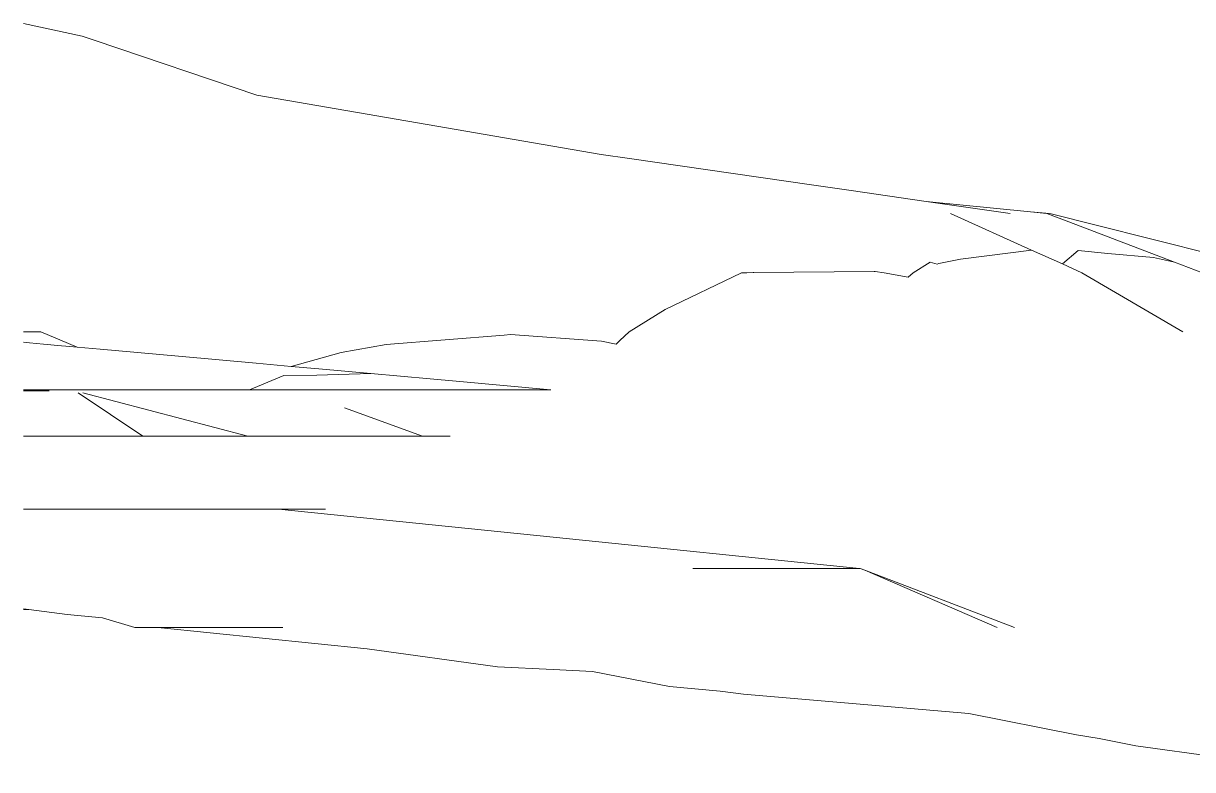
# Model space of a CAD drawing. Header units: metres. Extents: x 78 to 178, y -74 to 157.
# Drawn here: x 78.45 to 98.23, y -60.14 to -47.52 of the extents above; entities that cross this region are included whole.
import ezdxf

# ---------------------------------------------------------------- set-up
doc = ezdxf.new("R2010")
doc.units = ezdxf.units.M
doc.layers.add('01_Fina', color=252, linetype='Continuous', lineweight=15)

msp = doc.modelspace()

# ---------------------------------------------------------------- linework, layer by layer
at = {"layer": '01_Fina'}
for p, q in [((78.45222, -47.5193), (79.44949, -47.73469)), ((79.66741, -47.80856), (79.44949, -47.73469)), ((82.39949, -48.73469), (79.66741, -47.80856)), ((82.39949, -48.73469), (85.44741, -49.25749)), ((85.44741, -49.25749), (88.22949, -49.73469)), ((88.70741, -49.80376), (88.22949, -49.73469)), ((91.78741, -50.24884), (88.70741, -49.80376)), ((92.45741, -50.34566), (91.78741, -50.24884)), ((93.72883, -50.52939), (92.45741, -50.34566)), ((95.14949, -50.73469), (93.72883, -50.52939)), ((93.72883, -50.52939), (95.49184, -50.70676)), ((94.13949, -50.73469), (95.5104, -51.35222)), ((95.49184, -50.70676), (95.81949, -50.73469)), ((95.49184, -50.70676), (95.76949, -50.73469)), ((96.25653, -50.91988), (95.76949, -50.73469)), ((95.81949, -50.73469), (96.64908, -50.94261)), ((97.93055, -51.55639), (96.25653, -50.91988)), ((96.64908, -50.94261), (97.49741, -51.15522)), ((97.49741, -51.15522), (99.48155, -51.6525)), ((94.30915, -51.50589), (95.5104, -51.35222)), ((95.5104, -51.35222), (96.03269, -51.58749)), ((96.03269, -51.58749), (96.29768, -51.36207)), ((96.29768, -51.36207), (96.79781, -51.41301)), ((96.79781, -51.41301), (97.57364, -51.48058)), ((93.50589, -51.73469), (93.79461, -51.55593)), ((93.79461, -51.55593), (93.91423, -51.58989)), ((93.91423, -51.58989), (93.93959, -51.58081)), ((93.93959, -51.58081), (94.30915, -51.50589)), ((96.03269, -51.58749), (96.35949, -51.73469)), ((97.57364, -51.48058), (97.93055, -51.55639)), ((98.39949, -51.73469), (97.93055, -51.55639)), ((89.30923, -52.35878), (90.59959, -51.737)), ((90.59959, -51.737), (90.69056, -51.73469)), ((90.69056, -51.73469), (90.80088, -51.73185)), ((90.80088, -51.73185), (90.80565, -51.73199)), ((90.80565, -51.73199), (90.80864, -51.73175)), ((90.80864, -51.73175), (92.84903, -51.71349)), ((92.84903, -51.71349), (92.86612, -51.71506)), ((92.86612, -51.71506), (93.01482, -51.73469)), ((93.01482, -51.73469), (93.41959, -51.81066)), ((93.41959, -51.81066), (93.50589, -51.73469)), ((96.35949, -51.73469), (98.06949, -52.73469)), ((88.70209, -52.73469), (89.30923, -52.35878)), ((78.66949, -52.73469), (78.45222, -52.73469)), ((78.74949, -52.73469), (78.66949, -52.73469)), ((79.21483, -52.93104), (78.74949, -52.73469)), ((84.58781, -52.95044), (86.58792, -52.79334)), ((86.58792, -52.79334), (86.69573, -52.7814)), ((86.69573, -52.7814), (88.23583, -52.89479)), ((88.54077, -52.8796), (88.70209, -52.73469)), ((78.55802, -52.92088), (78.45222, -52.91136)), ((78.79324, -52.94205), (78.55802, -52.92088)), ((79.09657, -52.96935), (78.79324, -52.94205)), ((79.16917, -52.97589), (79.09657, -52.96935)), ((79.36233, -52.99327), (79.16917, -52.97589)), ((79.36233, -52.99327), (79.21483, -52.93104)), ((79.75038, -53.0282), (79.36233, -52.99327)), ((83.82641, -53.08731), (84.58781, -52.95044)), ((88.23583, -52.89479), (88.47959, -52.9439)), ((88.47959, -52.9439), (88.54077, -52.8796)), ((81.07595, -53.14752), (79.75038, -53.0282)), ((82.39098, -53.26588), (81.07595, -53.14752)), ((82.98068, -53.31896), (83.82641, -53.08731)), ((82.98068, -53.31896), (82.39098, -53.26588)), ((83.45105, -53.3613), (82.98068, -53.31896)), ((84.33177, -53.44057), (83.45105, -53.3613)), ((82.27621, -53.71469), (82.85859, -53.47083)), ((82.85859, -53.47083), (83.41439, -53.46517)), ((83.41439, -53.46517), (84.33177, -53.44057)), ((85.33676, -53.53103), (84.33177, -53.44057)), ((85.77219, -53.57022), (85.33676, -53.53103)), ((87.37729, -53.71469), (85.77219, -53.57022)), ((78.45222, -53.71469), (82.27621, -53.71469)), ((78.45222, -53.73469), (78.88585, -53.73469)), ((79.37858, -53.76742), (80.4756, -54.49877)), ((79.45855, -53.76848), (82.24826, -54.49877)), ((85.73369, -53.71469), (82.27621, -53.71469)), ((85.77989, -53.71469), (85.73369, -53.71469)), ((87.37729, -53.71469), (85.77989, -53.71469)), ((83.88696, -54.01844), (85.20306, -54.49877)), ((78.54335, -54.49877), (78.45222, -54.49877)), ((78.97038, -54.49877), (78.54335, -54.49877)), ((80.4756, -54.49877), (78.97038, -54.49877)), ((82.24826, -54.49877), (80.4756, -54.49877)), ((82.70595, -54.49877), (82.24826, -54.49877)), ((84.76896, -54.49877), (82.70595, -54.49877)), ((85.20306, -54.49877), (84.76896, -54.49877)), ((85.67019, -54.49877), (85.20306, -54.49877)), ((78.45222, -55.73469), (81.52949, -55.73469)), ((81.52949, -55.73469), (82.67949, -55.73469)), ((82.67949, -55.73469), (82.76949, -55.73469)), ((82.76949, -55.73469), (87.41404, -56.20718)), ((83.56229, -55.73469), (82.76949, -55.73469)), ((87.41404, -56.20718), (92.59949, -56.73469)), ((89.77949, -56.73469), (92.11949, -56.73469)), ((92.59949, -56.73469), (92.11949, -56.73469)), ((92.60949, -56.73469), (92.59949, -56.73469)), ((92.60949, -56.73469), (92.68682, -56.76803)), ((92.68682, -56.76803), (95.21949, -57.73469)), ((92.68682, -56.76803), (94.92949, -57.73469)), ((78.45222, -57.41884), (78.54356, -57.43079)), ((78.45222, -57.43079), (78.54356, -57.43079)), ((78.54356, -57.43079), (79.19186, -57.51561)), ((79.19186, -57.51561), (79.78897, -57.57217)), ((79.78897, -57.57217), (80.3379, -57.73469)), ((80.3379, -57.73469), (80.72842, -57.73469)), ((80.72842, -57.73469), (84.26793, -58.0945)), ((80.72842, -57.73469), (80.85949, -57.73469)), ((80.85949, -57.73469), (82.83949, -57.73469)), ((84.26793, -58.0945), (86.4755, -58.40063)), ((86.4755, -58.40063), (87.41404, -58.4464)), ((87.41404, -58.4464), (88.08214, -58.47899)), ((88.08214, -58.47899), (89.38602, -58.73469)), ((89.38602, -58.73469), (90.23932, -58.81072)), ((90.23932, -58.81072), (90.63746, -58.86348)), ((90.63746, -58.86348), (94.44636, -59.19197)), ((94.44636, -59.19197), (96.2674, -59.54912)), ((96.2674, -59.54912), (96.65219, -59.61217)), ((96.65219, -59.61217), (97.27406, -59.73469)), ((97.27406, -59.73469), (100.21297, -60.13799))]:
    msp.add_line(p, q, dxfattribs=at)

doc.saveas('drawing.dxf')
